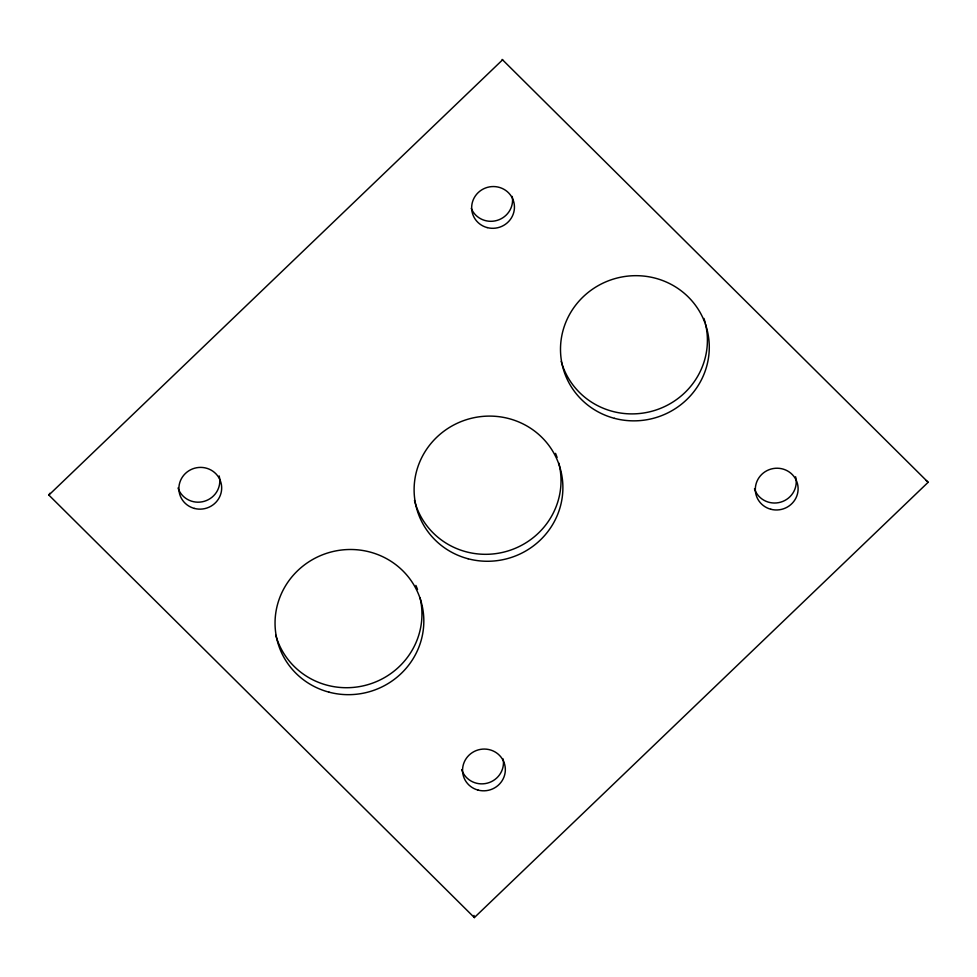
<?xml version="1.0" encoding="UTF-8"?>
<svg xmlns="http://www.w3.org/2000/svg" width="977" height="977" viewBox="0 0 977 977"><rect width="100%" height="100%" fill="white"/><g stroke="black" fill="none" stroke-linecap="round" stroke-linejoin="round"><path stroke-width="1.47" d="M502.141 59.414L928.15 482.284L474.358 917.586L48.85 495.07L49.839 493.275M48.85 495.07L502.642 59.768M926.196 480.489L928.15 482.284M474.04 915.425L474.358 917.586M705.516 324.022A74.533 72.445 -15.1 0 1 651.134 411.451A74.533 72.445 -15.1 0 1 561.225 361.392M703.953 318.441A74.533 72.445 -15.1 0 1 705.162 322.618M420.061 597.851A74.533 72.445 -15.1 0 1 365.679 685.268A74.533 72.445 -15.1 0 1 275.77 635.209M415.872 585.418A74.533 72.445 -15.1 0 1 417.533 589.497M795.608 476.776A21.445 20.847 -15.1 0 1 780.733 502.141A21.445 20.847 -15.1 0 1 754.476 488.818M558.783 463.049A74.533 72.445 -15.1 0 1 504.743 551.871A74.533 72.445 -15.1 0 1 414.468 500.407M555.522 453.365A74.533 72.445 -15.1 0 1 557.098 457.48M219.166 475.933A21.445 20.847 -15.1 0 1 204.291 501.299A21.445 20.847 -15.1 0 1 178.034 487.987M503.131 758.934A21.445 20.847 -15.1 0 1 487.279 783.163A21.445 20.847 -15.1 0 1 461.694 769.656M512.229 196.426A21.445 20.847 -15.1 0 1 471.28 208.431M468.117 558.771A74.533 72.445 -15.1 0 0 560.651 469.998A74.533 72.445 -15.1 0 0 436.731 437.281A74.533 72.445 -15.1 0 0 468.117 558.771M329.041 692.168A74.533 72.445 -15.1 0 0 421.588 603.395A74.533 72.445 -15.1 0 0 297.667 570.678A74.533 72.445 -15.1 0 0 329.041 692.168M770.853 509.261A21.445 20.847 -15.1 0 0 797.476 483.725A21.445 20.847 -15.1 0 0 761.828 474.309A21.445 20.847 -15.1 0 0 770.853 509.261M614.496 418.351A74.533 72.445 -15.1 0 0 707.043 329.579A74.533 72.445 -15.1 0 0 583.122 296.861A74.533 72.445 -15.1 0 0 614.496 418.351M487.181 227.592A21.445 20.847 -15.1 0 0 513.804 202.044A21.445 20.847 -15.1 0 0 478.156 192.64A21.445 20.847 -15.1 0 0 487.181 227.592M478.083 790.1A21.445 20.847 -15.1 0 0 504.706 764.564A21.445 20.847 -15.1 0 0 469.058 755.148A21.445 20.847 -15.1 0 0 478.083 790.1M194.411 508.431A21.445 20.847 -15.1 0 0 221.034 482.894A21.445 20.847 -15.1 0 0 185.386 473.479A21.445 20.847 -15.1 0 0 194.411 508.431"/></g></svg>
